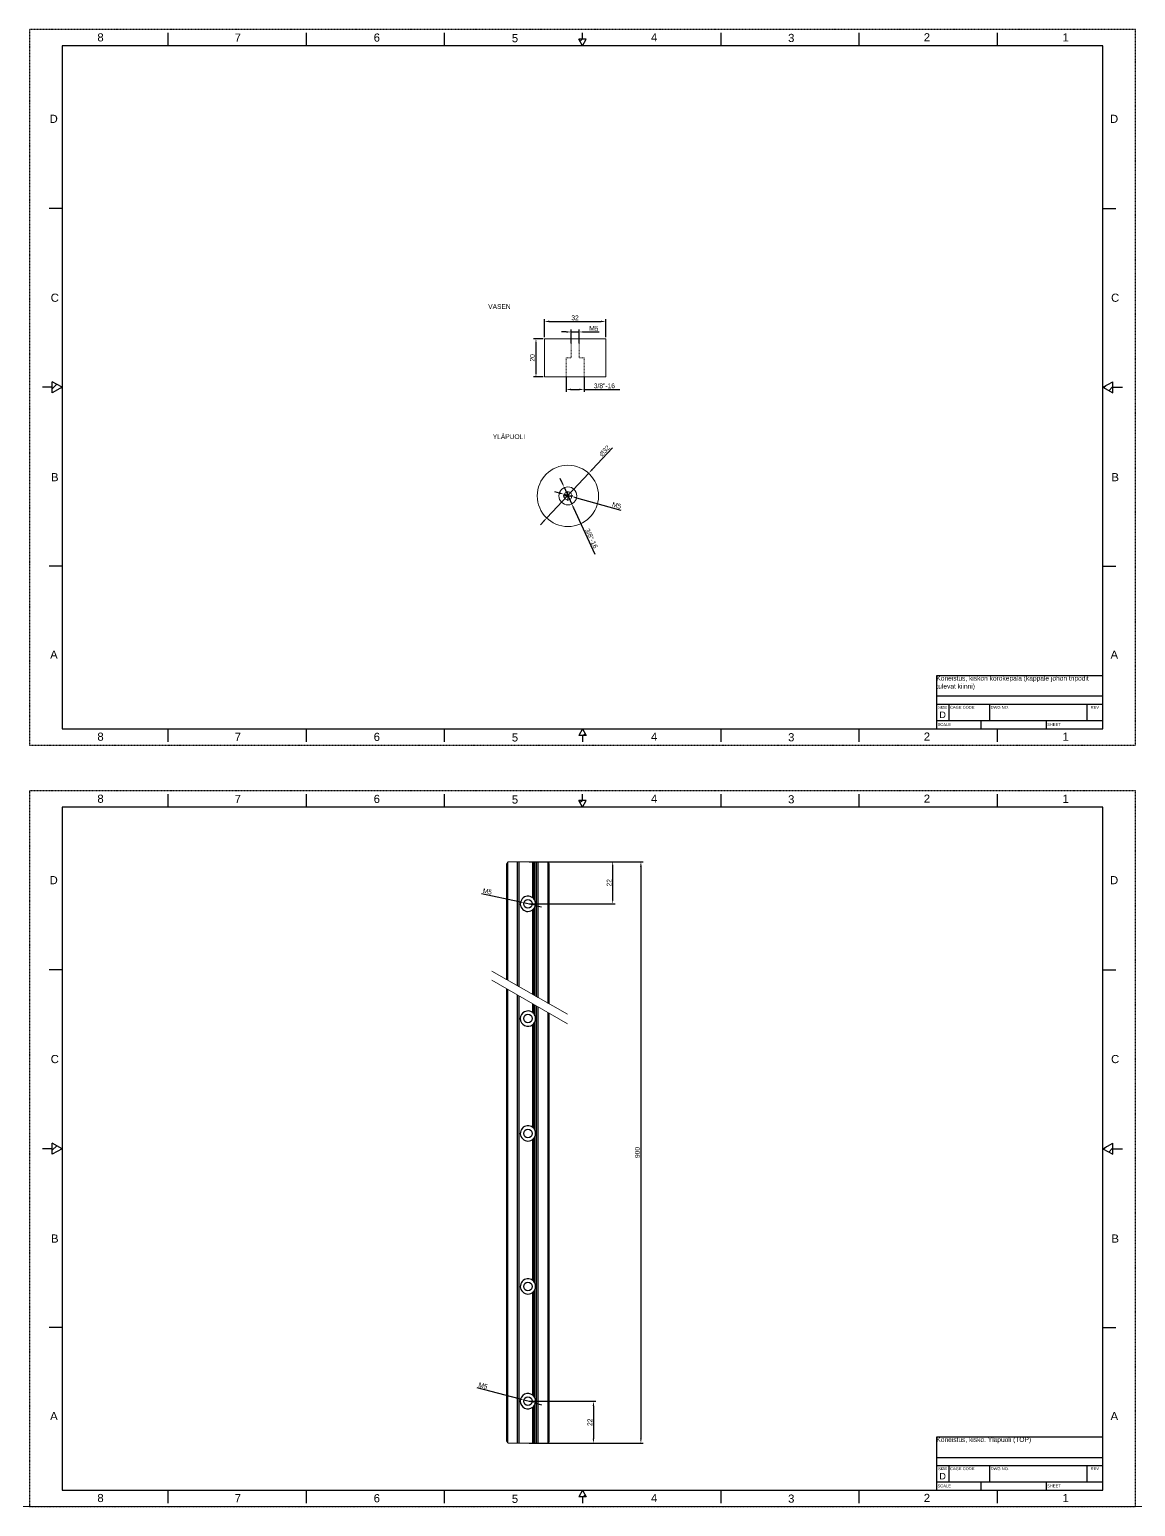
# Model space of a CAD drawing. Header units: millimetres. Extents: x -784753 to 2894, y -738 to 77802.
# Drawn here: x 2313 to 2891, y -417 to 355 of the extents above; entities that cross this region are included whole.
import ezdxf
from ezdxf.enums import TextEntityAlignment as Align

# ---------------------------------------------------------------- set-up
doc = ezdxf.new("R2010")
doc.units = ezdxf.units.MM
doc.linetypes.add('HIDDEN2', pattern=[0.1875, 0.125, -0.0625])
doc.linetypes.add('phl_center', pattern=[0.75, 0.4, -0.35])
doc.layers.add('DEFAULT', color=7, linetype='Continuous')
doc.layers.add('projection', color=7, linetype='Continuous')
doc.layers.add('Dimension (ANSI)', color=51, linetype='Continuous', lineweight=9)
doc.layers.add('Hatch (ANSI)', color=9, linetype='Continuous', lineweight=9)
doc.styles.add('ARIAL_TTF', font='arial.ttf')
doc.dimstyles.new('ISO-25', dxfattribs={"dimtxt": 2.5, "dimasz": 2.5, "dimexe": 1.25, "dimexo": 0.625, "dimtad": 1, "dimtxsty": 'Standard', "dimcen": 2.5, "dimadec": 0, "dimazin": 0, "dimtfac": 1, "dimtmove": 0, "dimatfit": 3, "dimfxl": 0, "dimarcsym": 0})

# ---------------------------------------------------------------- blocks, each defined once
blk = doc.blocks.new('paaty-korokepala-left')
at = {"lineweight": 0}
for p, q in [((1234.7, 120.98), (1234.7, 140.98)), ((1234.7, 140.98), (1240.7, 140.98)), ((1240.7, 140.98), (1243.2, 140.98)), ((1243.2, 140.98), (1258.2, 140.98)), ((1248.45, 140.98), (1252.95, 140.98)), ((1250.7, 140.98), (1248.6, 140.98)), ((1250.7, 140.98), (1252.8, 140.98)), ((1260.7, 140.98), (1258.2, 140.98)), ((1266.7, 140.98), (1260.7, 140.98)), ((1266.7, 120.98), (1266.7, 140.98)), ((1250.7, 120.98), (1234.7, 120.98)), ((1243.2, 120.98), (1240.7, 120.98)), ((1250.7, 120.98), (1266.7, 120.98)), ((1258.2, 120.98), (1260.7, 120.98))]:
    blk.add_line(p, q, dxfattribs=at)
at = {"linetype": 'phl_center', "lineweight": 0}
for p, q in [((1248.6, 140.98), (1248.6, 131.06)), ((1252.8, 140.98), (1252.8, 131.06)), ((1248.45, 131.06), (1246.02, 131.06)), ((1246.02, 120.98), (1246.02, 130.98)), ((1252.95, 131.06), (1255.39, 131.06)), ((1255.39, 120.98), (1255.39, 130.98)), ((1250.7, 120.98), (1246.02, 120.98))]:
    blk.add_line(p, q, dxfattribs=at)
blk = doc.blocks.new('*D366')
at = {"layer": 'Defpoints', "color": 0, "lineweight": -3}
for p in [(2613.7, 202.28), (2581.7, 193.51), (2613.7, 193.51)]:
    blk.add_point(p, dxfattribs=at)
at = {"layer": 'Dimension (ANSI)', "color": 0, "lineweight": -2}
for p, q in [((2581.7, 194.14), (2581.7, 203.53)), ((2584.2, 202.28), (2611.2, 202.28)), ((2613.7, 194.14), (2613.7, 203.53))]:
    blk.add_line(p, q, dxfattribs=at)
for points in [[(2584.2, 201.86), (2584.2, 202.7), (2581.7, 202.28)], [(2611.2, 202.7), (2611.2, 201.86), (2613.7, 202.28)]]:
    blk.add_solid(points, dxfattribs=at)
at = {"layer": 'Dimension (ANSI)', "color": 0, "lineweight": -2, "insert": (2597.7, 204.16), "char_height": 2.5, "attachment_point": 5}
blk.add_mtext('32', dxfattribs=at)
blk = doc.blocks.new('*D367')
at = {"layer": 'Defpoints', "color": 0, "lineweight": -3}
for p in [(2581.7, 193.25), (2577.27, 173.25), (2581.7, 173.25)]:
    blk.add_point(p, dxfattribs=at)
at = {"layer": 'Dimension (ANSI)', "color": 0, "lineweight": -2}
for p, q in [((2581.08, 193.25), (2576.02, 193.25)), ((2577.27, 190.75), (2577.27, 175.75)), ((2581.08, 173.25), (2576.02, 173.25))]:
    blk.add_line(p, q, dxfattribs=at)
for points in [[(2576.86, 190.75), (2577.69, 190.75), (2577.27, 193.25)], [(2577.69, 175.75), (2576.86, 175.75), (2577.27, 173.25)]]:
    blk.add_solid(points, dxfattribs=at)
at = {"layer": 'Dimension (ANSI)', "color": 0, "lineweight": -2, "insert": (2575.4, 183.25), "char_height": 2.5, "attachment_point": 5, "rotation": 90}
blk.add_mtext('20', dxfattribs=at)
blk = doc.blocks.new('*D368')
at = {"layer": 'Defpoints', "color": 0, "lineweight": -3}
for p in [(2593.02, 173.51), (2602.39, 173.51), (2602.39, 166.73)]:
    blk.add_point(p, dxfattribs=at)
at = {"layer": 'Dimension (ANSI)', "color": 0, "lineweight": -2}
for p, q in [((2593.02, 172.89), (2593.02, 165.48)), ((2602.39, 172.89), (2602.39, 165.48)), ((2595.52, 166.73), (2599.89, 166.73)), ((2602.39, 166.73), (2604.89, 166.73)), ((2604.89, 166.73), (2621.14, 166.73))]:
    blk.add_line(p, q, dxfattribs=at)
for points in [[(2595.52, 166.31), (2595.52, 167.14), (2593.02, 166.73)], [(2599.89, 167.14), (2599.89, 166.31), (2602.39, 166.73)]]:
    blk.add_solid(points, dxfattribs=at)
at = {"layer": 'Dimension (ANSI)', "color": 0, "lineweight": -2, "insert": (2613.02, 168.6), "char_height": 2.5, "attachment_point": 5}
blk.add_mtext('3/8"-16', dxfattribs=at)
blk = doc.blocks.new('KISKO-KOROKEPALA-BOTTOM')
at = {"lineweight": 0}
for radius in [16, 4.68]:
    blk.add_circle((1508.81, 148.07), radius, dxfattribs=at)
at = {"linetype": 'phl_center', "lineweight": 0}
blk.add_circle((1508.81, 148.07), 2.1, dxfattribs=at)
at = {"layer": 'Hatch (ANSI)', "color": 0, "lineweight": 0}
for p, q in [((1506.31, 148.07), (1511.31, 148.07)), ((1508.81, 150.57), (1508.81, 145.57))]:
    blk.add_line(p, q, dxfattribs=at)
blk = doc.blocks.new('*D370')
at = {"layer": 'Defpoints', "color": 0, "lineweight": -3}
for p in [(2592.01, 115.62), (2595.9, 107.09)]:
    blk.add_point(p, dxfattribs=at)
at = {"layer": 'Dimension (ANSI)', "color": 0, "lineweight": -2}
for p, q in [((2590.98, 117.89), (2589.94, 120.17)), ((2592.01, 115.62), (2595.9, 107.09)), ((2596.94, 104.82), (2607.95, 80.67))]:
    blk.add_line(p, q, dxfattribs=at)
for points in [[(2591.35, 118.06), (2590.6, 117.72), (2592.01, 115.62)], [(2596.56, 104.64), (2597.32, 104.99), (2595.9, 107.09)]]:
    blk.add_solid(points, dxfattribs=at)
at = {"layer": 'Dimension (ANSI)', "color": 0, "lineweight": -2, "insert": (2606.28, 88.84), "char_height": 2.5, "attachment_point": 5, "rotation": 294.51485}
blk.add_mtext('3/8"-16', dxfattribs=at)
blk = doc.blocks.new('*D372')
at = {"layer": 'Defpoints', "color": 0, "lineweight": -3}
for p in [(2604.91, 123.02), (2583.01, 99.69)]:
    blk.add_point(p, dxfattribs=at)
at = {"layer": 'Dimension (ANSI)', "color": 0, "lineweight": -2}
for p, q in [((2606.62, 124.84), (2617.21, 136.14)), ((2583.01, 99.69), (2604.91, 123.02)), ((2581.3, 97.86), (2579.59, 96.04))]:
    blk.add_line(p, q, dxfattribs=at)
for points in [[(2606.92, 124.56), (2606.31, 125.13), (2604.91, 123.02)], [(2580.99, 98.15), (2581.6, 97.58), (2583.01, 99.69)]]:
    blk.add_solid(points, dxfattribs=at)
at = {"layer": 'Dimension (ANSI)', "color": 0, "lineweight": -2, "insert": (2613.14, 134.54), "char_height": 2.5, "attachment_point": 5, "rotation": 46.82094}
blk.add_mtext('∅32', dxfattribs=at)
blk = doc.blocks.new('*D373')
at = {"layer": 'Defpoints', "color": 0, "lineweight": -3}
for p in [(2591.94, 111.92), (2595.98, 110.78)]:
    blk.add_point(p, dxfattribs=at)
at = {"layer": 'Dimension (ANSI)', "color": 0, "lineweight": -2}
for p, q in [((2589.53, 112.6), (2587.12, 113.28)), ((2591.94, 111.92), (2595.98, 110.78)), ((2598.38, 110.1), (2621.56, 103.56))]:
    blk.add_line(p, q, dxfattribs=at)
for points in [[(2589.64, 113), (2589.42, 112.2), (2591.94, 111.92)], [(2598.27, 109.7), (2598.5, 110.51), (2595.98, 110.78)]]:
    blk.add_solid(points, dxfattribs=at)
at = {"layer": 'Dimension (ANSI)', "color": 0, "lineweight": -2, "insert": (2619.46, 106.1), "char_height": 2.5, "attachment_point": 5, "rotation": 344.23477}
blk.add_mtext('M5', dxfattribs=at)
blk = doc.blocks.new('*D374')
at = {"layer": 'Defpoints', "color": 0, "lineweight": -3}
for p in [(2599.8, 196.77), (2595.6, 190.34), (2599.8, 190.34)]:
    blk.add_point(p, dxfattribs=at)
at = {"layer": 'Dimension (ANSI)', "color": 0, "lineweight": -2}
for p, q in [((2593.1, 196.77), (2590.6, 196.77)), ((2595.6, 190.97), (2595.6, 198.02)), ((2595.6, 196.77), (2599.8, 196.77)), ((2599.8, 190.97), (2599.8, 198.02)), ((2602.3, 196.77), (2604.8, 196.77)), ((2604.8, 196.77), (2610.22, 196.77))]:
    blk.add_line(p, q, dxfattribs=at)
for points in [[(2593.1, 197.19), (2593.1, 196.35), (2595.6, 196.77)], [(2602.3, 196.35), (2602.3, 197.19), (2599.8, 196.77)]]:
    blk.add_solid(points, dxfattribs=at)
at = {"layer": 'Dimension (ANSI)', "color": 0, "lineweight": -2, "insert": (2607.51, 198.65), "char_height": 2.5, "attachment_point": 5}
blk.add_mtext('M5', dxfattribs=at)
blk = doc.blocks.new('TS-01-15-RAIL-TOPS')
at = {"linetype": 'ByBlock'}
for p, q in [((1562.99, 186.33), (1562.99, 247.06)), ((1563.39, 186.1), (1563.39, 248.06)), ((1568.59, 183.14), (1568.59, 248.06)), ((1569.45, 182.65), (1569.45, 248.06)), ((1576.49, 229.18), (1576.49, 248.06)), ((1576.99, 228.71), (1576.99, 248.06)), ((1577.49, 228), (1577.49, 248.06)), ((1578.52, 177.48), (1578.52, 248.06)), ((1579.39, 176.98), (1579.39, 248.06)), ((1584.59, 174.02), (1584.59, 248.06)), ((1584.99, 173.79), (1584.99, 247.06)), ((1577.49, 178.07), (1577.49, 224.12)), ((1576.49, 178.64), (1576.49, 222.94)), ((1576.99, 178.35), (1576.99, 223.41)), ((1562.99, 66.06), (1562.99, 181.58)), ((1563.39, 66.06), (1563.39, 181.35)), ((1568.59, 66.06), (1568.59, 178.35)), ((1569.45, 66.06), (1569.45, 177.85)), ((1576.49, 169.18), (1576.49, 173.79)), ((1576.99, 168.71), (1576.99, 173.5)), ((1577.49, 168), (1577.49, 173.21)), ((1578.52, 66.06), (1578.52, 172.62)), ((1579.39, 66.06), (1579.39, 172.12)), ((1576.49, 109.18), (1576.49, 162.94)), ((1576.99, 108.71), (1576.99, 163.41)), ((1577.49, 108), (1577.49, 164.12)), ((1584.59, 66.06), (1584.59, 169.11)), ((1584.99, 66.06), (1584.99, 168.88)), ((1576.49, 66.06), (1576.49, 102.94)), ((1576.99, 66.06), (1576.99, 103.41)), ((1577.49, 66.06), (1577.49, 104.12)), ((1562.99, -54.94), (1562.99, 66.06)), ((1563.39, -55.74), (1563.39, 66.06)), ((1568.59, -55.94), (1568.59, 66.06)), ((1569.45, -55.94), (1569.45, 66.06)), ((1576.49, 29.18), (1576.49, 66.06)), ((1576.99, 28.71), (1576.99, 66.06)), ((1577.49, 28), (1577.49, 66.06)), ((1578.52, -55.94), (1578.52, 66.06)), ((1579.39, -55.94), (1579.39, 66.06)), ((1584.59, -55.74), (1584.59, 66.06)), ((1584.99, -54.94), (1584.99, 66.06)), ((1576.99, -31.29), (1576.99, 23.41)), ((1577.49, -32), (1577.49, 24.12)), ((1576.49, -30.82), (1576.49, 22.94)), ((1576.49, -55.94), (1576.49, -37.06)), ((1576.99, -55.94), (1576.99, -36.59)), ((1577.49, -55.94), (1577.49, -35.88))]:
    blk.add_line(p, q, dxfattribs=at)
at = {"linetype": 'ByBlock', "lineweight": 0}
for p, q in [((1563.99, 248.06), (1583.99, 248.06)), ((1555.13, 190.81), (1594.6, 168.32)), ((1555.13, 186.12), (1594.6, 163.33)), ((1563.99, -55.94), (1583.99, -55.94))]:
    blk.add_line(p, q, dxfattribs=at)
at = {"linetype": 'ByBlock'}
for centre in [(1573.99, 226.06), (1573.99, 166.06), (1573.99, 106.06), (1573.99, 26.06), (1573.99, -33.94)]:
    blk.add_circle(centre, 2.25, dxfattribs=at)
at = {"linetype": 'ByBlock', "lineweight": 0}
for centre, start, end in [((1563.99, 247.06), 90, 180), ((1583.99, 247.06), 0, 90), ((1563.99, -54.94), 180, 270)]:
    blk.add_arc(centre, 1, start, end, dxfattribs=at)
at = {"linetype": 'ByBlock'}
for centre, radius, start, end in [((1573.99, 226.06), 4, 51.31781, 41.40962), ((1573.99, 226.06), 4, 41.40962, 51.31781), ((1573.99, 166.06), 4, 51.31781, 180), ((1573.99, 166.06), 4, 180, 308.68219), ((1573.99, 166.06), 4, 41.40962, 51.31781), ((1573.99, 166.06), 4, 308.68219, 318.59038), ((1573.99, 166.06), 4, 318.59038, 41.40962), ((1573.99, 106.06), 4, 51.31781, 41.40962), ((1573.99, 106.06), 4, 41.40962, 51.31781), ((1573.99, 26.06), 4, 51.31781, 41.40962), ((1573.99, 26.06), 4, 41.40962, 51.31781), ((1573.99, -33.94), 4, 51.31781, 180), ((1573.99, -33.94), 4, 41.40962, 51.31781), ((1573.99, -33.94), 4, 180, 308.68219), ((1573.99, -33.94), 4, 308.68219, 318.59038), ((1573.99, -33.94), 4, 318.59038, 41.40962), ((1583.99, -54.94), 1, 270, 0)]:
    blk.add_arc(centre, radius, start, end, dxfattribs=at)
blk = doc.blocks.new('*D376')
at = {"layer": 'Defpoints', "color": 0, "lineweight": -3}
for p in [(2575.59, -80.14), (2575.59, -384.14), (2632.12, -384.14)]:
    blk.add_point(p, dxfattribs=at)
at = {"layer": 'Dimension (ANSI)', "color": 0, "lineweight": -2}
for p, q in [((2576.21, -80.14), (2633.37, -80.14)), ((2632.12, -82.64), (2632.12, -381.64)), ((2576.21, -384.14), (2633.37, -384.14))]:
    blk.add_line(p, q, dxfattribs=at)
for points in [[(2631.7, -82.64), (2632.54, -82.64), (2632.12, -80.14)], [(2632.54, -381.64), (2631.7, -381.64), (2632.12, -384.14)]]:
    blk.add_solid(points, dxfattribs=at)
at = {"layer": 'Dimension (ANSI)', "color": 0, "lineweight": -2, "insert": (2630.25, -232.14), "char_height": 2.5, "attachment_point": 5, "rotation": 90}
blk.add_mtext('900', dxfattribs=at)
blk = doc.blocks.new('*D377')
at = {"layer": 'Defpoints', "color": 0, "lineweight": -3}
for p in [(2573.09, -80.14), (2617.36, -80.14), (2573.09, -102.14)]:
    blk.add_point(p, dxfattribs=at)
at = {"layer": 'Dimension (ANSI)', "color": 0, "lineweight": -2}
for p, q in [((2573.71, -80.14), (2618.61, -80.14)), ((2617.36, -99.64), (2617.36, -82.64)), ((2573.71, -102.14), (2618.61, -102.14))]:
    blk.add_line(p, q, dxfattribs=at)
for points in [[(2616.95, -82.64), (2617.78, -82.64), (2617.36, -80.14)], [(2617.78, -99.64), (2616.95, -99.64), (2617.36, -102.14)]]:
    blk.add_solid(points, dxfattribs=at)
at = {"layer": 'Dimension (ANSI)', "color": 0, "lineweight": -2, "insert": (2615.49, -91.14), "char_height": 2.5, "attachment_point": 5, "rotation": 90}
blk.add_mtext('22', dxfattribs=at)
blk = doc.blocks.new('*D378')
at = {"layer": 'Defpoints', "color": 0, "lineweight": -3}
for p in [(2573.09, -362.14), (2573.09, -384.14), (2607.31, -384.14)]:
    blk.add_point(p, dxfattribs=at)
at = {"layer": 'Dimension (ANSI)', "color": 0, "lineweight": -2}
for p, q in [((2573.71, -362.14), (2608.56, -362.14)), ((2607.31, -364.64), (2607.31, -381.64)), ((2573.71, -384.14), (2608.56, -384.14))]:
    blk.add_line(p, q, dxfattribs=at)
for points in [[(2606.89, -364.64), (2607.72, -364.64), (2607.31, -362.14)], [(2607.72, -381.64), (2606.89, -381.64), (2607.31, -384.14)]]:
    blk.add_solid(points, dxfattribs=at)
at = {"layer": 'Dimension (ANSI)', "color": 0, "lineweight": -2, "insert": (2605.43, -373.14), "char_height": 2.5, "attachment_point": 5, "rotation": 90}
blk.add_mtext('22', dxfattribs=at)
blk = doc.blocks.new('*D379')
at = {"layer": 'Defpoints', "color": 0, "lineweight": -3}
for p in [(2570.89, -101.67), (2575.29, -102.61)]:
    blk.add_point(p, dxfattribs=at)
at = {"layer": 'Dimension (ANSI)', "color": 0, "lineweight": -2}
for p, q in [((2568.44, -101.15), (2548.84, -96.95)), ((2575.29, -102.61), (2570.89, -101.67)), ((2577.73, -103.14), (2580.18, -103.66))]:
    blk.add_line(p, q, dxfattribs=at)
for points in [[(2568.53, -100.74), (2568.36, -101.56), (2570.89, -101.67)], [(2577.65, -103.55), (2577.82, -102.73), (2575.29, -102.61)]]:
    blk.add_solid(points, dxfattribs=at)
at = {"layer": 'Dimension (ANSI)', "color": 0, "lineweight": -2, "insert": (2551.88, -95.68), "char_height": 2.5, "attachment_point": 5, "rotation": 347.90836}
blk.add_mtext('M5', dxfattribs=at)
blk = doc.blocks.new('*D380')
at = {"layer": 'Defpoints', "color": 0, "lineweight": -3}
for p in [(2570.91, -361.57), (2575.26, -362.71)]:
    blk.add_point(p, dxfattribs=at)
at = {"layer": 'Dimension (ANSI)', "color": 0, "lineweight": -2}
for p, q in [((2568.49, -360.94), (2546.5, -355.18)), ((2575.26, -362.71), (2570.91, -361.57)), ((2577.68, -363.35), (2580.1, -363.98))]:
    blk.add_line(p, q, dxfattribs=at)
for points in [[(2568.6, -360.54), (2568.39, -361.34), (2570.91, -361.57)], [(2577.58, -363.75), (2577.79, -362.94), (2575.26, -362.71)]]:
    blk.add_solid(points, dxfattribs=at)
at = {"layer": 'Dimension (ANSI)', "color": 0, "lineweight": -2, "insert": (2549.59, -354.06), "char_height": 2.5, "attachment_point": 5, "rotation": 345.33278}
blk.add_mtext('M5', dxfattribs=at)
blk = doc.blocks.new('*X387')
at = {"layer": 'DEFAULT', "color": 7, "linetype": 'Continuous'}
blk.add_line((17.025, 0.3), (17.082, 0.359), dxfattribs=at)
blk = doc.blocks.new('*X388')
at = {"layer": 'DEFAULT', "color": 7, "linetype": 'Continuous'}
for p, q in [((33.115, 11.066), (33.028, 10.984)), ((33.179, 10.897), (33.299, 11.019))]:
    blk.add_line(p, q, dxfattribs=at)
blk = doc.blocks.new('*X389')
at = {"layer": 'DEFAULT', "color": 7, "linetype": 'Continuous'}
for p, q in [((0.841, 11.092), (0.7, 10.955)), ((0.961, 10.979), (0.989, 11.006))]:
    blk.add_line(p, q, dxfattribs=at)
blk = doc.blocks.new('*X390')
at = {"layer": 'DEFAULT', "color": 7, "linetype": 'Continuous'}
blk.add_line((16.989, 21.699), (16.921, 21.636), dxfattribs=at)
blk = doc.blocks.new('SHEET-D')
at = {"layer": 'DEFAULT', "color": 7, "linetype": 'HIDDEN2'}
for p, q in [((2316.04, -43.12), (2316.04, -417.16)), ((2894.11, -43.12), (2316.04, -43.12)), ((2894.11, -417.16), (2894.11, -43.12)), ((2316.04, -417.16), (2894.11, -417.16))]:
    blk.add_line(p, q, dxfattribs=at)
at = {"layer": 'DEFAULT', "color": 7, "linetype": 'Continuous'}
for p, q in [((2388.3, -44.82), (2388.3, -51.62)), ((2460.56, -44.82), (2460.56, -51.62)), ((2532.82, -44.82), (2532.82, -51.62)), ((2605.08, -48.22), (2605.08, -44.82)), ((2677.34, -44.82), (2677.34, -51.62)), ((2749.59, -44.82), (2749.59, -51.62)), ((2821.85, -44.82), (2821.85, -51.62)), ((2877.11, -51.62), (2333.05, -51.62)), ((2333.05, -51.62), (2333.05, -408.66)), ((2607.04, -48.22), (2603.11, -48.22)), ((2605.08, -51.62), (2603.11, -48.22)), ((2605.08, -51.62), (2607.04, -48.22)), ((2877.11, -408.66), (2877.11, -51.62)), ((2333.05, -136.63), (2326.25, -136.63)), ((2877.11, -136.63), (2883.91, -136.63)), ((2327.95, -230.14), (2322.84, -230.14)), ((2333.05, -230.14), (2327.95, -227.19)), ((2327.95, -233.08), (2327.95, -227.19)), ((2333.05, -230.14), (2327.95, -233.08)), ((2877.11, -230.14), (2882.21, -227.19)), ((2877.11, -230.14), (2882.21, -233.08)), ((2882.21, -233.08), (2882.21, -227.19)), ((2882.21, -230.14), (2887.31, -230.14)), ((2333.05, -323.65), (2326.25, -323.65)), ((2877.11, -323.65), (2883.91, -323.65)), ((2790.06, -380.95), (2790.06, -408.66)), ((2877.11, -380.95), (2790.06, -380.95)), ((2877.11, -391.66), (2790.06, -391.66)), ((2877.11, -395.91), (2790.06, -395.91)), ((2796.52, -395.91), (2796.52, -404.41)), ((2817.77, -395.91), (2817.77, -404.41)), ((2868.61, -395.91), (2868.61, -404.41)), ((2333.05, -408.66), (2877.11, -408.66)), ((2388.3, -408.66), (2388.3, -415.46)), ((2460.56, -408.66), (2460.56, -415.46)), ((2532.82, -408.66), (2532.82, -415.46)), ((2605.08, -408.66), (2603.11, -412.06)), ((2605.08, -408.66), (2607.04, -412.06)), ((2677.34, -408.66), (2677.34, -415.46)), ((2749.59, -408.66), (2749.59, -415.46)), ((2877.11, -404.41), (2790.06, -404.41)), ((2813.35, -404.41), (2813.35, -408.66)), ((2821.85, -408.66), (2821.85, -415.46)), ((2847.35, -404.41), (2847.35, -408.66)), ((2607.04, -412.06), (2603.11, -412.06)), ((2605.08, -412.06), (2605.08, -415.46))]:
    blk.add_line(p, q, dxfattribs=at)
at = {"color": 0, "xscale": 17.00193276708238, "yscale": 17.00193276708238, "zscale": 17.00193276708238}
for name in ['*X390', '*X389', '*X388', '*X387']:
    blk.add_blockref(name, (2316.04, -417.16), dxfattribs=at).dxf.unprotected_set("ltscale", 0)
at = {"layer": 'DEFAULT', "color": 7, "linetype": 'Continuous', "style": 'ARIAL_TTF'}
for s, height, p in [('8', 4.25, (2351.5, -45.08)), ('7', 4.25, (2423.27, -45.19)), ('6', 4.25, (2495.93, -45.19)), ('5', 4.25, (2568.12, -45.49)), ('4', 4.25, (2640.85, -45.1)), ('3', 4.25, (2712.54, -45.38)), ('2', 4.25, (2783.47, -45.04)), ('1', 4.25, (2855.94, -45.11)), ('D', 4.25, (2326.52, -87.66)), ('D', 4.25, (2880.79, -87.66)), ('C', 4.25, (2327.1, -181.17)), ('C', 4.25, (2881.36, -181.17)), ('B', 4.25, (2327.25, -274.98)), ('B', 4.25, (2881.52, -274.98)), ('A', 4.25, (2326.81, -367.76)), ('A', 4.25, (2881.08, -367.76)), ('SIZE', 1.53, (2790.91, -396.65)), ('D', 3.4, (2791.59, -399.62)), (' CAGE CODE', 1.53, (2796.52, -396.65)), (' DWG NO.', 1.53, (2817.77, -396.65)), ('REV', 1.53, (2870.66, -396.65)), (' SCALE', 1.53, (2790.06, -405.66)), (' SHEET', 1.53, (2847.35, -405.66)), ('8', 4.25, (2351.5, -410.62)), ('7', 4.25, (2423.27, -410.73)), ('6', 4.25, (2495.93, -410.73)), ('5', 4.25, (2568.12, -411.03)), ('4', 4.25, (2640.85, -410.65)), ('3', 4.25, (2712.54, -410.92)), ('2', 4.25, (2783.47, -410.58)), ('1', 4.25, (2855.94, -410.65))]:
    blk.add_text(s, height=height, dxfattribs=at).set_placement(p, align=Align.TOP_LEFT)

msp = doc.modelspace()

# ---------------------------------------------------------------- linework, layer by layer
at = {"lineweight": 0}
msp.add_xline((2338.275, -417.159), (-1, 0), dxfattribs=at)

# ---------------------------------------------------------------- block references
for name, p in [('paaty-korokepala-left', (1347.004, 52.263)), ('KISKO-KOROKEPALA-BOTTOM', (1085.145, -36.983)), ('TS-01-15-RAIL-TOPS', (999.101, -328.203))]:
    msp.add_blockref(name, p, dxfattribs=at)
at = {"layer": 'projection', "lineweight": 0}
for p in [(-3.487, 397.979), (-3.487, 0)]:
    msp.add_blockref('SHEET-D', p, dxfattribs=at)

# ---------------------------------------------------------------- texts
at = {"lineweight": 0, "char_height": 2.5, "attachment_point": 1}
for s, insert, width in [('VASEN', (2552.311, 211.322), 30.3076), ('YLÄPUOLI', (2554.698, 143.309), 21.95511), ('Koneistus, kiskon korokepala (kappale johon tripodit tulevat kiinni)', (2786.571, 17.034), 87.0499), ('Koneistus, kisko. Yläpuoli (TOP)', (2786.571, -380.945), 87.0499)]:
    msp.add_mtext(s, dxfattribs=dict(at, insert=insert, width=width))

# ---------------------------------------------------------------- dimensions: what is measured, and where the dimension line sits
at = {"layer": 'Dimension (ANSI)', "lineweight": 0}
dim = msp.add_linear_dim(base=(2613.702, 202.281), p1=(2581.702, 193.511), p2=(2613.702, 193.511), dimstyle='ISO-25', dxfattribs=at)
dim.commit()
dim.dimension.update_dxf_attribs({"geometry": '*D366', "text_midpoint": (2597.702, 204.156)})
for base, p1, p2, picture, middle in [((2577.274, 173.248), (2581.702, 193.248), (2581.702, 173.248), '*D367', (2575.399, 183.248)), ((2617.362, -80.143), (2573.088, -102.143), (2573.088, -80.143), '*D377', (2615.487, -91.143)), ((2607.308, -384.143), (2573.088, -362.143), (2573.088, -384.143), '*D378', (2605.433, -373.143))]:
    dim = msp.add_linear_dim(base=base, p1=p1, p2=p2, angle=90, dimstyle='ISO-25', dxfattribs=at)
    dim.commit()
    dim.dimension.update_dxf_attribs({"geometry": picture, "text_midpoint": middle})
for base, p1, p2, text, picture, middle in [((2599.802, 196.771), (2595.602, 190.342), (2599.802, 190.342), 'M5', '*D374', (2607.51, 198.646)), ((2602.392, 166.727), (2593.022, 173.511), (2602.392, 173.511), '3/8"-16', '*D368', (2613.017, 168.602))]:
    dim = msp.add_linear_dim(base=base, p1=p1, p2=p2, text=text, dimstyle='ISO-25', dxfattribs=at)
    dim.commit()
    dim.dimension.update_dxf_attribs({"geometry": picture, "text_midpoint": middle})
dim = msp.add_diameter_dim_2p(p1=(2583.008, 99.686), p2=(2604.905, 123.021), dimstyle='ISO-25', dxfattribs=at)
dim.commit()
dim.dimension.update_dxf_attribs({"geometry": '*D372', "text_midpoint": (2614.506, 133.253), "dimtype": 163})
for p1, p2, text, picture, middle in [((2592.013, 115.617), (2595.901, 107.091), '3/8"-16', '*D370', (2604.577, 88.065)), ((2591.936, 111.925), (2595.978, 110.783), 'M5', '*D373', (2618.952, 104.298)), ((2575.288, -102.614), (2570.888, -101.672), 'M5', '*D379', (2551.489, -97.516)), ((2575.265, -362.713), (2570.912, -361.573), 'M5', '*D380', (2549.118, -355.869))]:
    dim = msp.add_diameter_dim_2p(p1=p1, p2=p2, text=text, dimstyle='ISO-25', dxfattribs=at)
    dim.commit()
    dim.dimension.update_dxf_attribs({"geometry": picture, "text_midpoint": middle, "dimtype": 163})
dim = msp.add_linear_dim(base=(2632.12, -384.143), p1=(2575.588, -80.143), p2=(2575.588, -384.143), angle=90, text='900', dimstyle='ISO-25', dxfattribs=at)
dim.commit()
dim.dimension.update_dxf_attribs({"geometry": '*D376', "text_midpoint": (2630.245, -232.143)})

doc.saveas('drawing.dxf')
